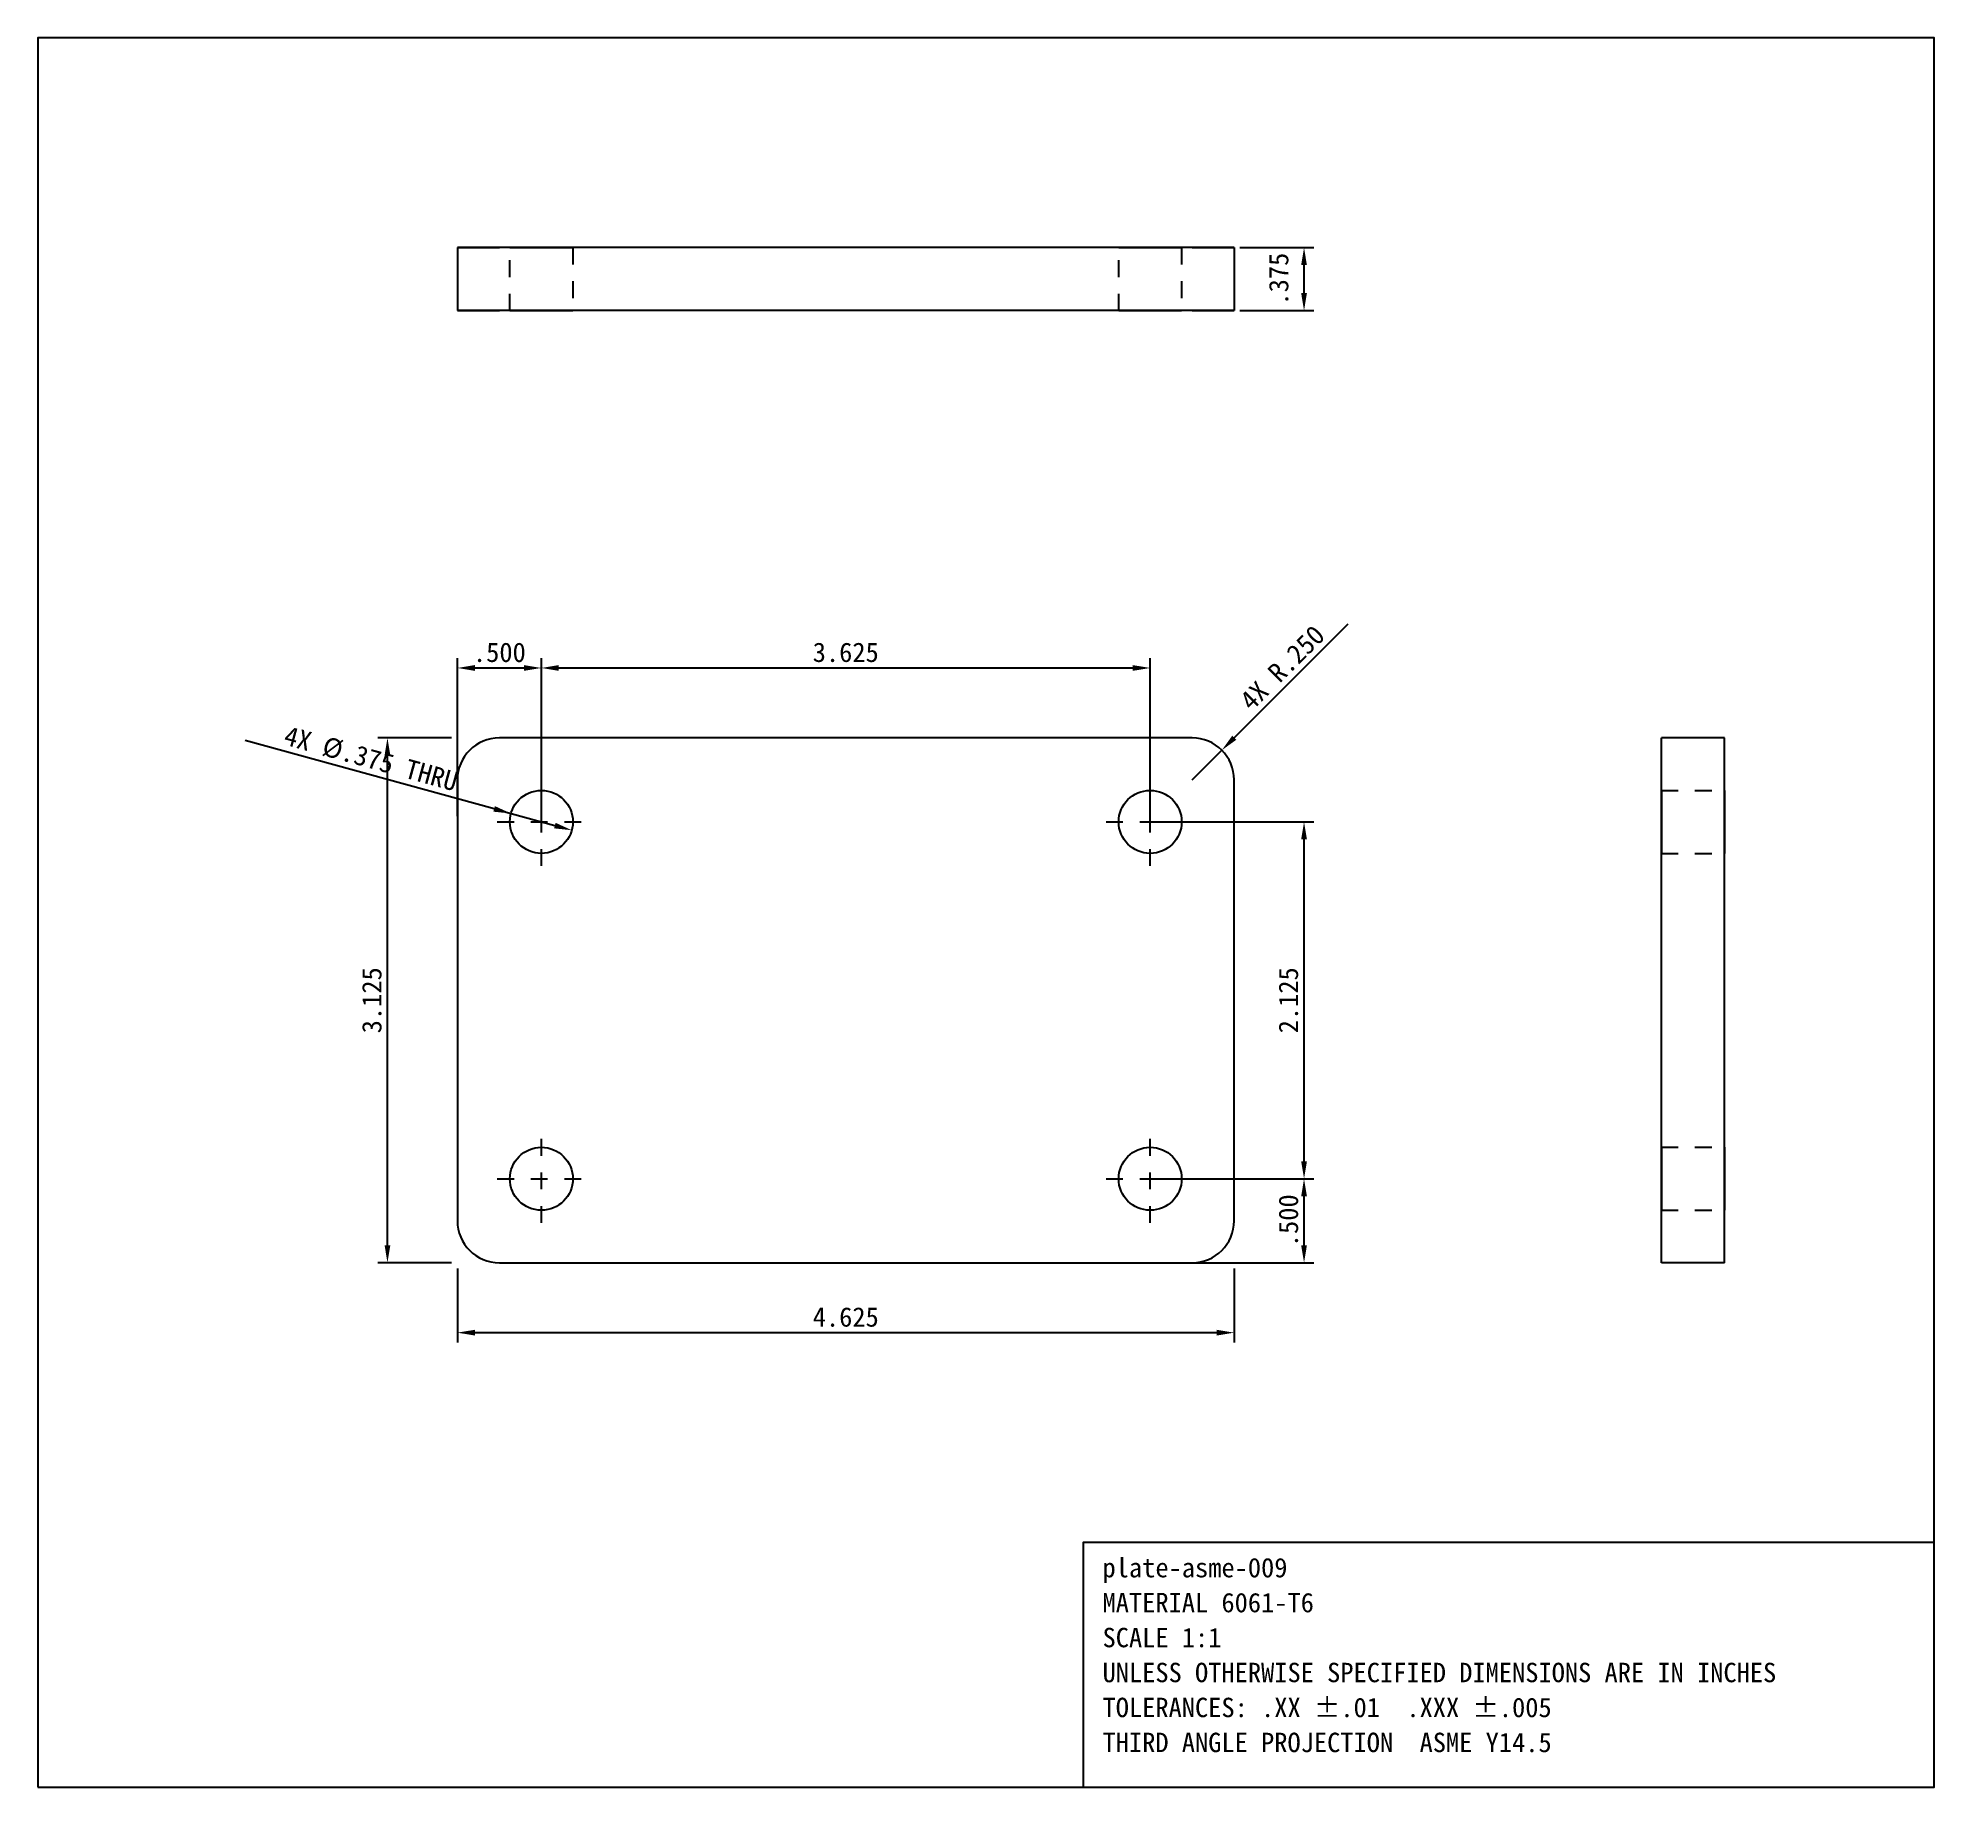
# Model space of a CAD drawing. Header units: inches. Extents: x -2.5 to 8.8, y -3.1 to 7.3.
import ezdxf

# ---------------------------------------------------------------- set-up
doc = ezdxf.new("R2010")
doc.units = ezdxf.units.IN
doc.header["$MEASUREMENT"] = 0
doc.linetypes.add('CENTER', pattern=[0.13875, 0.0925, -0.017344, 0.011563, -0.017344])
doc.linetypes.add('DASHED', pattern=[0.042781, 0.028906, -0.013875])
for name, color, linetype in [('中心线', 1, 'CENTER'), ('尺寸线', 3, 'CONTINUOUS'), ('文字', 7, 'CONTINUOUS'), ('虚线', 7, 'DASHED'), ('轮廓线', 7, 'CONTINUOUS')]:
    doc.layers.add(name, color=color, linetype=linetype)
doc.styles.add('CN', font='simsun.ttc')
doc.dimstyles.get("Standard").update_dxf_attribs({"dimtxt": 0.115625, "dimasz": 0.104063, "dimexe": 0.057813, "dimexo": 0.034688, "dimgap": 0.034688, "dimtad": 1, "dimdec": 3, "dimzin": 4, "dimdsep": 46, "dimtxsty": 'CN', "dimcen": 2.5, "dimazin": 3, "dimtfac": 1, "dimtmove": 0, "dimatfit": 3})

msp = doc.modelspace()

# ---------------------------------------------------------------- linework, layer by layer
at = {"layer": '中心线'}
for p, q in [((0.5, 2.3625), (0.5, 2.8875)), ((4.125, 2.3625), (4.125, 2.8875)), ((0.2375, 2.625), (0.7625, 2.625)), ((3.8625, 2.625), (4.3875, 2.625)), ((0.5, 0.2375), (0.5, 0.7625)), ((4.125, 0.2375), (4.125, 0.7625)), ((0.2375, 0.5), (0.7625, 0.5)), ((3.8625, 0.5), (4.3875, 0.5))]:
    msp.add_line(p, q, dxfattribs=at)
at = {"layer": '虚线'}
for p, q in [((0.3125, 5.6688), (0.3125, 6.0438)), ((0.6875, 6.0438), (0.6875, 5.6688)), ((3.9375, 5.6688), (3.9375, 6.0438)), ((4.3125, 6.0438), (4.3125, 5.6688)), ((7.1688, 2.8125), (7.5438, 2.8125)), ((7.1688, 2.4375), (7.5438, 2.4375)), ((7.1688, 0.6875), (7.5438, 0.6875)), ((7.1688, 0.3125), (7.5438, 0.3125))]:
    msp.add_line(p, q, dxfattribs=at)
for points in [[(0.25, 6.0438), (0.2337, 6.0438), (0.2174, 6.0438), (0.2013, 6.0438), (0.1854, 6.0438), (0.1697, 6.0438), (0.1545, 6.0438), (0.1395, 6.0438), (0.1252, 6.0438), (0.1113, 6.0438), (0.0979, 6.0438), (0.0854, 6.0438), (0.0732, 6.0438), (0.0623, 6.0438), (0.0518, 6.0438), (0.0424, 6.0438), (0.0338, 6.0438), (0.0259, 6.0438), (0.0194, 6.0438), (0.0134, 6.0438), (0.0089, 6.0438), (0.0051, 6.0438), (0.0024, 6.0438), (0.0009, 6.0438), (0, 6.0438)], [(0.6875, 6.0438), (0.6848, 6.0438), (0.6805, 6.0438), (0.6724, 6.0438), (0.6615, 6.0438), (0.6485, 6.0438), (0.6317, 6.0438), (0.6139, 6.0438), (0.5932, 6.0438), (0.5714, 6.0438), (0.5483, 6.0438), (0.5243, 6.0438), (0.5, 6.0438), (0.4757, 6.0438), (0.4517, 6.0438), (0.4286, 6.0438), (0.4068, 6.0438), (0.3861, 6.0438), (0.3683, 6.0438), (0.3515, 6.0438), (0.3385, 6.0438), (0.3276, 6.0438), (0.3195, 6.0438), (0.3152, 6.0438), (0.3125, 6.0438)], [(0.3125, 6.0438), (0.3152, 6.0438), (0.3195, 6.0438), (0.3276, 6.0438), (0.3385, 6.0438), (0.3515, 6.0438), (0.3683, 6.0438), (0.3861, 6.0438), (0.4068, 6.0438), (0.4286, 6.0438), (0.4517, 6.0438), (0.4757, 6.0438), (0.5, 6.0438), (0.5243, 6.0438), (0.5483, 6.0438), (0.5714, 6.0438), (0.5932, 6.0438), (0.6139, 6.0438), (0.6317, 6.0438), (0.6485, 6.0438), (0.6615, 6.0438), (0.6724, 6.0438), (0.6805, 6.0438), (0.6848, 6.0438), (0.6875, 6.0438)], [(4.3125, 6.0438), (4.3098, 6.0438), (4.3055, 6.0438), (4.2974, 6.0438), (4.2865, 6.0438), (4.2735, 6.0438), (4.2567, 6.0438), (4.2389, 6.0438), (4.2182, 6.0438), (4.1964, 6.0438), (4.1733, 6.0438), (4.1493, 6.0438), (4.125, 6.0438), (4.1007, 6.0438), (4.0767, 6.0438), (4.0536, 6.0438), (4.0318, 6.0438), (4.0111, 6.0438), (3.9933, 6.0438), (3.9765, 6.0438), (3.9635, 6.0438), (3.9526, 6.0438), (3.9445, 6.0438), (3.9402, 6.0438), (3.9375, 6.0438)], [(3.9375, 6.0438), (3.9402, 6.0438), (3.9445, 6.0438), (3.9526, 6.0438), (3.9635, 6.0438), (3.9765, 6.0438), (3.9933, 6.0438), (4.0111, 6.0438), (4.0318, 6.0438), (4.0536, 6.0438), (4.0767, 6.0438), (4.1007, 6.0438), (4.125, 6.0438), (4.1493, 6.0438), (4.1733, 6.0438), (4.1964, 6.0438), (4.2182, 6.0438), (4.2389, 6.0438), (4.2567, 6.0438), (4.2735, 6.0438), (4.2865, 6.0438), (4.2974, 6.0438), (4.3055, 6.0438), (4.3098, 6.0438), (4.3125, 6.0438)], [(4.375, 6.0438), (4.3913, 6.0438), (4.4076, 6.0438), (4.4237, 6.0438), (4.4396, 6.0438), (4.4553, 6.0438), (4.4705, 6.0438), (4.4855, 6.0438), (4.4998, 6.0438), (4.5137, 6.0438), (4.5271, 6.0438), (4.5396, 6.0438), (4.5518, 6.0438), (4.5627, 6.0438), (4.5732, 6.0438), (4.5826, 6.0438), (4.5912, 6.0438), (4.5991, 6.0438), (4.6056, 6.0438), (4.6116, 6.0438), (4.6161, 6.0438), (4.6199, 6.0438), (4.6226, 6.0438), (4.6241, 6.0438), (4.625, 6.0438)], [(0.25, 5.6688), (0.2337, 5.6688), (0.2174, 5.6688), (0.2013, 5.6688), (0.1854, 5.6688), (0.1697, 5.6688), (0.1545, 5.6688), (0.1395, 5.6688), (0.1252, 5.6688), (0.1113, 5.6688), (0.0979, 5.6688), (0.0854, 5.6688), (0.0732, 5.6688), (0.0623, 5.6688), (0.0518, 5.6688), (0.0424, 5.6688), (0.0338, 5.6688), (0.0259, 5.6688), (0.0194, 5.6688), (0.0134, 5.6688), (0.0089, 5.6688), (0.0051, 5.6688), (0.0024, 5.6688), (0.0009, 5.6688), (0, 5.6688)], [(0.6875, 5.6688), (0.6848, 5.6688), (0.6805, 5.6688), (0.6724, 5.6688), (0.6615, 5.6688), (0.6485, 5.6688), (0.6317, 5.6688), (0.6139, 5.6688), (0.5932, 5.6688), (0.5714, 5.6688), (0.5483, 5.6688), (0.5243, 5.6688), (0.5, 5.6688), (0.4757, 5.6688), (0.4517, 5.6688), (0.4286, 5.6688), (0.4068, 5.6688), (0.3861, 5.6688), (0.3683, 5.6688), (0.3515, 5.6688), (0.3385, 5.6688), (0.3276, 5.6688), (0.3195, 5.6688), (0.3152, 5.6688), (0.3125, 5.6688)], [(0.3125, 5.6688), (0.3152, 5.6688), (0.3195, 5.6688), (0.3276, 5.6688), (0.3385, 5.6688), (0.3515, 5.6688), (0.3683, 5.6688), (0.3861, 5.6688), (0.4068, 5.6688), (0.4286, 5.6688), (0.4517, 5.6688), (0.4757, 5.6688), (0.5, 5.6688), (0.5243, 5.6688), (0.5483, 5.6688), (0.5714, 5.6688), (0.5932, 5.6688), (0.6139, 5.6688), (0.6317, 5.6688), (0.6485, 5.6688), (0.6615, 5.6688), (0.6724, 5.6688), (0.6805, 5.6688), (0.6848, 5.6688), (0.6875, 5.6688)], [(4.3125, 5.6688), (4.3098, 5.6688), (4.3055, 5.6688), (4.2974, 5.6688), (4.2865, 5.6688), (4.2735, 5.6688), (4.2567, 5.6688), (4.2389, 5.6688), (4.2182, 5.6688), (4.1964, 5.6688), (4.1733, 5.6688), (4.1493, 5.6688), (4.125, 5.6688), (4.1007, 5.6688), (4.0767, 5.6688), (4.0536, 5.6688), (4.0318, 5.6688), (4.0111, 5.6688), (3.9933, 5.6688), (3.9765, 5.6688), (3.9635, 5.6688), (3.9526, 5.6688), (3.9445, 5.6688), (3.9402, 5.6688), (3.9375, 5.6688)], [(3.9375, 5.6688), (3.9402, 5.6688), (3.9445, 5.6688), (3.9526, 5.6688), (3.9635, 5.6688), (3.9765, 5.6688), (3.9933, 5.6688), (4.0111, 5.6688), (4.0318, 5.6688), (4.0536, 5.6688), (4.0767, 5.6688), (4.1007, 5.6688), (4.125, 5.6688), (4.1493, 5.6688), (4.1733, 5.6688), (4.1964, 5.6688), (4.2182, 5.6688), (4.2389, 5.6688), (4.2567, 5.6688), (4.2735, 5.6688), (4.2865, 5.6688), (4.2974, 5.6688), (4.3055, 5.6688), (4.3098, 5.6688), (4.3125, 5.6688)], [(4.375, 5.6688), (4.3913, 5.6688), (4.4076, 5.6688), (4.4237, 5.6688), (4.4396, 5.6688), (4.4553, 5.6688), (4.4705, 5.6688), (4.4855, 5.6688), (4.4998, 5.6688), (4.5137, 5.6688), (4.5271, 5.6688), (4.5396, 5.6688), (4.5518, 5.6688), (4.5627, 5.6688), (4.5732, 5.6688), (4.5826, 5.6688), (4.5912, 5.6688), (4.5991, 5.6688), (4.6056, 5.6688), (4.6116, 5.6688), (4.6161, 5.6688), (4.6199, 5.6688), (4.6226, 5.6688), (4.6241, 5.6688), (4.625, 5.6688)], [(7.1688, 2.4375), (7.1688, 2.4402), (7.1688, 2.4445), (7.1688, 2.4526), (7.1688, 2.4635), (7.1688, 2.4765), (7.1688, 2.4933), (7.1688, 2.5111), (7.1688, 2.5318), (7.1688, 2.5536), (7.1688, 2.5767), (7.1688, 2.6007), (7.1688, 2.625), (7.1688, 2.6493), (7.1688, 2.6733), (7.1688, 2.6964), (7.1688, 2.7182), (7.1688, 2.7389), (7.1688, 2.7567), (7.1688, 2.7735), (7.1688, 2.7865), (7.1688, 2.7974), (7.1688, 2.8055), (7.1688, 2.8098), (7.1688, 2.8125)], [(7.1688, 2.8125), (7.1688, 2.8118), (7.1688, 2.8107), (7.1688, 2.8087), (7.1688, 2.8059), (7.1688, 2.8025), (7.1688, 2.798), (7.1688, 2.7931), (7.1688, 2.7872), (7.1688, 2.7807), (7.1688, 2.7736), (7.1688, 2.7658), (7.1688, 2.7576), (7.1688, 2.7484), (7.1688, 2.739), (7.1688, 2.729), (7.1688, 2.7186), (7.1688, 2.7079), (7.1688, 2.6966), (7.1688, 2.6852), (7.1688, 2.6735), (7.1688, 2.6615), (7.1688, 2.6494), (7.1688, 2.6372), (7.1688, 2.625)], [(7.5438, 2.4375), (7.5438, 2.4402), (7.5438, 2.4445), (7.5438, 2.4526), (7.5438, 2.4635), (7.5438, 2.4765), (7.5438, 2.4933), (7.5438, 2.5111), (7.5438, 2.5318), (7.5438, 2.5536), (7.5438, 2.5767), (7.5438, 2.6007), (7.5438, 2.625), (7.5438, 2.6493), (7.5438, 2.6733), (7.5438, 2.6964), (7.5438, 2.7182), (7.5438, 2.7389), (7.5438, 2.7567), (7.5438, 2.7735), (7.5438, 2.7865), (7.5438, 2.7974), (7.5438, 2.8055), (7.5438, 2.8098), (7.5438, 2.8125)], [(7.5438, 2.8125), (7.5438, 2.8118), (7.5438, 2.8107), (7.5438, 2.8087), (7.5438, 2.8059), (7.5438, 2.8025), (7.5438, 2.798), (7.5438, 2.7931), (7.5438, 2.7872), (7.5438, 2.7807), (7.5438, 2.7736), (7.5438, 2.7658), (7.5438, 2.7576), (7.5438, 2.7484), (7.5438, 2.739), (7.5438, 2.729), (7.5438, 2.7186), (7.5438, 2.7079), (7.5438, 2.6966), (7.5438, 2.6852), (7.5438, 2.6735), (7.5438, 2.6615), (7.5438, 2.6494), (7.5438, 2.6372), (7.5438, 2.625)], [(7.1688, 2.625), (7.1688, 2.6128), (7.1688, 2.6006), (7.1688, 2.5885), (7.1688, 2.5765), (7.1688, 2.5648), (7.1688, 2.5534), (7.1688, 2.5421), (7.1688, 2.5314), (7.1688, 2.521), (7.1688, 2.511), (7.1688, 2.5016), (7.1688, 2.4924), (7.1688, 2.4842), (7.1688, 2.4764), (7.1688, 2.4693), (7.1688, 2.4628), (7.1688, 2.4569), (7.1688, 2.452), (7.1688, 2.4475), (7.1688, 2.4441), (7.1688, 2.4413), (7.1688, 2.4393), (7.1688, 2.4382), (7.1688, 2.4375)], [(7.5438, 2.625), (7.5438, 2.6128), (7.5438, 2.6006), (7.5438, 2.5885), (7.5438, 2.5765), (7.5438, 2.5648), (7.5438, 2.5534), (7.5438, 2.5421), (7.5438, 2.5314), (7.5438, 2.521), (7.5438, 2.511), (7.5438, 2.5016), (7.5438, 2.4924), (7.5438, 2.4842), (7.5438, 2.4764), (7.5438, 2.4693), (7.5438, 2.4628), (7.5438, 2.4569), (7.5438, 2.452), (7.5438, 2.4475), (7.5438, 2.4441), (7.5438, 2.4413), (7.5438, 2.4393), (7.5438, 2.4382), (7.5438, 2.4375)], [(7.1688, 0.3125), (7.1688, 0.3152), (7.1688, 0.3195), (7.1688, 0.3276), (7.1688, 0.3385), (7.1688, 0.3515), (7.1688, 0.3683), (7.1688, 0.3861), (7.1688, 0.4068), (7.1688, 0.4286), (7.1688, 0.4517), (7.1688, 0.4757), (7.1688, 0.5), (7.1688, 0.5243), (7.1688, 0.5483), (7.1688, 0.5714), (7.1688, 0.5932), (7.1688, 0.6139), (7.1688, 0.6317), (7.1688, 0.6485), (7.1688, 0.6615), (7.1688, 0.6724), (7.1688, 0.6805), (7.1688, 0.6848), (7.1688, 0.6875)], [(7.1688, 0.6875), (7.1688, 0.6868), (7.1688, 0.6857), (7.1688, 0.6837), (7.1688, 0.6809), (7.1688, 0.6775), (7.1688, 0.673), (7.1688, 0.6681), (7.1688, 0.6622), (7.1688, 0.6557), (7.1688, 0.6486), (7.1688, 0.6408), (7.1688, 0.6326), (7.1688, 0.6234), (7.1688, 0.614), (7.1688, 0.604), (7.1688, 0.5936), (7.1688, 0.5829), (7.1688, 0.5716), (7.1688, 0.5602), (7.1688, 0.5485), (7.1688, 0.5365), (7.1688, 0.5244), (7.1688, 0.5122), (7.1688, 0.5)], [(7.5438, 0.3125), (7.5438, 0.3152), (7.5438, 0.3195), (7.5438, 0.3276), (7.5438, 0.3385), (7.5438, 0.3515), (7.5438, 0.3683), (7.5438, 0.3861), (7.5438, 0.4068), (7.5438, 0.4286), (7.5438, 0.4517), (7.5438, 0.4757), (7.5438, 0.5), (7.5438, 0.5243), (7.5438, 0.5483), (7.5438, 0.5714), (7.5438, 0.5932), (7.5438, 0.6139), (7.5438, 0.6317), (7.5438, 0.6485), (7.5438, 0.6615), (7.5438, 0.6724), (7.5438, 0.6805), (7.5438, 0.6848), (7.5438, 0.6875)], [(7.5438, 0.6875), (7.5438, 0.6868), (7.5438, 0.6857), (7.5438, 0.6837), (7.5438, 0.6809), (7.5438, 0.6775), (7.5438, 0.673), (7.5438, 0.6681), (7.5438, 0.6622), (7.5438, 0.6557), (7.5438, 0.6486), (7.5438, 0.6408), (7.5438, 0.6326), (7.5438, 0.6234), (7.5438, 0.614), (7.5438, 0.604), (7.5438, 0.5936), (7.5438, 0.5829), (7.5438, 0.5716), (7.5438, 0.5602), (7.5438, 0.5485), (7.5438, 0.5365), (7.5438, 0.5244), (7.5438, 0.5122), (7.5438, 0.5)], [(7.1688, 0.5), (7.1688, 0.4878), (7.1688, 0.4756), (7.1688, 0.4635), (7.1688, 0.4515), (7.1688, 0.4398), (7.1688, 0.4284), (7.1688, 0.4171), (7.1688, 0.4064), (7.1688, 0.396), (7.1688, 0.386), (7.1688, 0.3766), (7.1688, 0.3674), (7.1688, 0.3592), (7.1688, 0.3514), (7.1688, 0.3443), (7.1688, 0.3378), (7.1688, 0.3319), (7.1688, 0.327), (7.1688, 0.3225), (7.1688, 0.3191), (7.1688, 0.3163), (7.1688, 0.3143), (7.1688, 0.3132), (7.1688, 0.3125)], [(7.5438, 0.5), (7.5438, 0.4878), (7.5438, 0.4756), (7.5438, 0.4635), (7.5438, 0.4515), (7.5438, 0.4398), (7.5438, 0.4284), (7.5438, 0.4171), (7.5438, 0.4064), (7.5438, 0.396), (7.5438, 0.386), (7.5438, 0.3766), (7.5438, 0.3674), (7.5438, 0.3592), (7.5438, 0.3514), (7.5438, 0.3443), (7.5438, 0.3378), (7.5438, 0.3319), (7.5438, 0.327), (7.5438, 0.3225), (7.5438, 0.3191), (7.5438, 0.3163), (7.5438, 0.3143), (7.5438, 0.3132), (7.5438, 0.3125)]]:
    msp.add_lwpolyline(points, dxfattribs=at)
at = {"layer": '轮廓线'}
for p, q in [((0, 6.0438), (0, 5.6688)), ((4.375, 6.0438), (0.25, 6.0438)), ((4.625, 6.0438), (4.625, 5.6688)), ((4.375, 5.6688), (0.25, 5.6688)), ((4.375, 3.125), (0.25, 3.125)), ((7.5438, 3.125), (7.1688, 3.125)), ((0, 2.875), (0, 0.25)), ((4.625, 0.25), (4.625, 2.875)), ((7.1688, 0.25), (7.1688, 2.875)), ((7.5438, 0.25), (7.5438, 2.875)), ((0.25, 0), (4.375, 0)), ((7.5438, 0), (7.1688, 0))]:
    msp.add_line(p, q, dxfattribs=at)
for points in [[(-2.4975, -3.1219), (8.7925, -3.1219), (8.7925, 7.2925), (-2.4975, 7.2925)], [(3.7258, -3.1219), (8.7925, -3.1219), (8.7925, -1.665), (3.7258, -1.665)]]:
    msp.add_lwpolyline(points, close=True, dxfattribs=at)
for points in [[(0, 6.0438), (0.0009, 6.0438), (0.0024, 6.0438), (0.0051, 6.0438), (0.0089, 6.0438), (0.0134, 6.0438), (0.0194, 6.0438), (0.0259, 6.0438), (0.0338, 6.0438), (0.0424, 6.0438), (0.0518, 6.0438), (0.0623, 6.0438), (0.0732, 6.0438), (0.0854, 6.0438), (0.0979, 6.0438), (0.1113, 6.0438), (0.1252, 6.0438), (0.1395, 6.0438), (0.1545, 6.0438), (0.1697, 6.0438), (0.1854, 6.0438), (0.2013, 6.0438), (0.2174, 6.0438), (0.2337, 6.0438), (0.25, 6.0438)], [(4.625, 6.0438), (4.6241, 6.0438), (4.6226, 6.0438), (4.6199, 6.0438), (4.6161, 6.0438), (4.6116, 6.0438), (4.6056, 6.0438), (4.5991, 6.0438), (4.5912, 6.0438), (4.5826, 6.0438), (4.5732, 6.0438), (4.5627, 6.0438), (4.5518, 6.0438), (4.5396, 6.0438), (4.5271, 6.0438), (4.5137, 6.0438), (4.4998, 6.0438), (4.4855, 6.0438), (4.4705, 6.0438), (4.4553, 6.0438), (4.4396, 6.0438), (4.4237, 6.0438), (4.4076, 6.0438), (4.3913, 6.0438), (4.375, 6.0438)], [(0, 5.6688), (0.0009, 5.6688), (0.0024, 5.6688), (0.0051, 5.6688), (0.0089, 5.6688), (0.0134, 5.6688), (0.0194, 5.6688), (0.0259, 5.6688), (0.0338, 5.6688), (0.0424, 5.6688), (0.0518, 5.6688), (0.0623, 5.6688), (0.0732, 5.6688), (0.0854, 5.6688), (0.0979, 5.6688), (0.1113, 5.6688), (0.1252, 5.6688), (0.1395, 5.6688), (0.1545, 5.6688), (0.1697, 5.6688), (0.1854, 5.6688), (0.2013, 5.6688), (0.2174, 5.6688), (0.2337, 5.6688), (0.25, 5.6688)], [(4.625, 5.6688), (4.6241, 5.6688), (4.6226, 5.6688), (4.6199, 5.6688), (4.6161, 5.6688), (4.6116, 5.6688), (4.6056, 5.6688), (4.5991, 5.6688), (4.5912, 5.6688), (4.5826, 5.6688), (4.5732, 5.6688), (4.5627, 5.6688), (4.5518, 5.6688), (4.5396, 5.6688), (4.5271, 5.6688), (4.5137, 5.6688), (4.4998, 5.6688), (4.4855, 5.6688), (4.4705, 5.6688), (4.4553, 5.6688), (4.4396, 5.6688), (4.4237, 5.6688), (4.4076, 5.6688), (4.3913, 5.6688), (4.375, 5.6688)], [(7.1688, 2.875), (7.1688, 2.8913), (7.1688, 2.9076), (7.1688, 2.9237), (7.1688, 2.9396), (7.1688, 2.9553), (7.1688, 2.9705), (7.1688, 2.9855), (7.1688, 2.9998), (7.1688, 3.0137), (7.1688, 3.0271), (7.1688, 3.0396), (7.1688, 3.0518), (7.1688, 3.0627), (7.1688, 3.0732), (7.1688, 3.0826), (7.1688, 3.0912), (7.1688, 3.0991), (7.1688, 3.1056), (7.1688, 3.1116), (7.1688, 3.1161), (7.1688, 3.1199), (7.1688, 3.1226), (7.1688, 3.1241), (7.1688, 3.125)], [(7.5438, 2.875), (7.5438, 2.8913), (7.5438, 2.9076), (7.5438, 2.9237), (7.5438, 2.9396), (7.5438, 2.9553), (7.5438, 2.9705), (7.5438, 2.9855), (7.5438, 2.9998), (7.5438, 3.0137), (7.5438, 3.0271), (7.5438, 3.0396), (7.5438, 3.0518), (7.5438, 3.0627), (7.5438, 3.0732), (7.5438, 3.0826), (7.5438, 3.0912), (7.5438, 3.0991), (7.5438, 3.1056), (7.5438, 3.1116), (7.5438, 3.1161), (7.5438, 3.1199), (7.5438, 3.1226), (7.5438, 3.1241), (7.5438, 3.125)], [(7.1688, 0), (7.1688, 0.0009), (7.1688, 0.0024), (7.1688, 0.0051), (7.1688, 0.0089), (7.1688, 0.0134), (7.1688, 0.0194), (7.1688, 0.0259), (7.1688, 0.0338), (7.1688, 0.0424), (7.1688, 0.0518), (7.1688, 0.0623), (7.1688, 0.0732), (7.1688, 0.0854), (7.1688, 0.0979), (7.1688, 0.1113), (7.1688, 0.1252), (7.1688, 0.1395), (7.1688, 0.1545), (7.1688, 0.1697), (7.1688, 0.1854), (7.1688, 0.2013), (7.1688, 0.2174), (7.1688, 0.2337), (7.1688, 0.25)], [(7.5438, 0), (7.5438, 0.0009), (7.5438, 0.0024), (7.5438, 0.0051), (7.5438, 0.0089), (7.5438, 0.0134), (7.5438, 0.0194), (7.5438, 0.0259), (7.5438, 0.0338), (7.5438, 0.0424), (7.5438, 0.0518), (7.5438, 0.0623), (7.5438, 0.0732), (7.5438, 0.0854), (7.5438, 0.0979), (7.5438, 0.1113), (7.5438, 0.1252), (7.5438, 0.1395), (7.5438, 0.1545), (7.5438, 0.1697), (7.5438, 0.1854), (7.5438, 0.2013), (7.5438, 0.2174), (7.5438, 0.2337), (7.5438, 0.25)]]:
    msp.add_lwpolyline(points, dxfattribs=at)
for centre in [(0.5, 2.625), (4.125, 2.625), (0.5, 0.5), (4.125, 0.5)]:
    msp.add_circle(centre, 0.1875, dxfattribs=at)
for centre, start, end in [((0.25, 2.875), 90, 180), ((4.375, 2.875), 0, 90), ((0.25, 0.25), -180, -90), ((4.375, 0.25), -90, 0)]:
    msp.add_arc(centre, 0.25, start, end, dxfattribs=at)

# ---------------------------------------------------------------- texts
at = {"layer": '文字', "style": 'CN'}
for s, height, p in [('plate-asme-009', 0.115625, (3.8414, -1.8731)), ('MATERIAL 6061-T6', 0.115625, (3.8414, -2.0812)), ('SCALE 1:1', 0.11563, (3.8414, -2.2894)), ('UNLESS OTHERWISE SPECIFIED DIMENSIONS ARE IN INCHES', 0.115625, (3.8414, -2.4975)), ('TOLERANCES: .XX ±.01  .XXX ±.005', 0.115625, (3.8414, -2.7056)), ('THIRD ANGLE PROJECTION  ASME Y14.5', 0.115625, (3.8414, -2.9138))]:
    msp.add_text(s, height=height, dxfattribs=at).set_placement(p)

# ---------------------------------------------------------------- dimensions: what is measured, and where the dimension line sits
at = {"layer": '尺寸线'}
for base, p1, p2 in [((5.0412, 5.6688), (4.625, 5.6688), (4.625, 6.0438)), ((-0.4163, 0), (0, 0), (0, 3.125)), ((5.0412, 0.5), (4.125, 0.5), (4.125, 2.625)), ((5.0412, 0), (4.125, 0), (4.125, 0.5))]:
    msp.add_linear_dim(base=base, p1=p1, p2=p2, angle=90, dimstyle='Standard', dxfattribs=at).render()
msp.add_radius_dim(center=(4.375, 2.875), mpoint=(4.5518, 3.0518), text='4X <>', dimstyle='Standard', dxfattribs=at).render()
for base, p1, p2 in [((0, 3.5412), (0, 2.625), (0.5, 2.625)), ((0.5, 3.5412), (0.5, 2.625), (4.125, 2.625)), ((0, -0.4163), (0, 0), (4.625, 0))]:
    msp.add_linear_dim(base=base, p1=p1, p2=p2, dimstyle='Standard', dxfattribs=at).render()
msp.add_diameter_dim_2p(p1=(0.6808, 2.5753), p2=(0.3192, 2.6747), text='4X <> THRU', dimstyle='Standard', dxfattribs=at).render()

doc.saveas('drawing.dxf')
